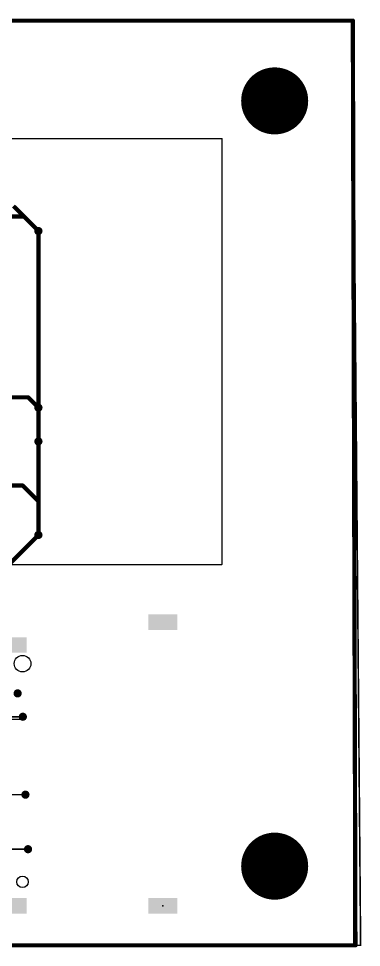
# Model space of a CAD drawing. Extents: x -0.2 to 96.6, y -1.3 to 89.2.
# Drawn here: x 63.6 to 96.6, y -0.2 to 89.2 of the extents above; entities that cross this region are included whole.
import ezdxf

# ---------------------------------------------------------------- set-up
doc = ezdxf.new("R2010")
doc.units = 0
for name, color, linetype in [('1', 22, 'CONTINUOUS'), ('16', 175, 'CONTINUOUS'), ('18', 82, 'CONTINUOUS'), ('20', 7, 'CONTINUOUS'), ('21', 253, 'CONTINUOUS'), ('23', 7, 'CONTINUOUS')]:
    doc.layers.add(name, color=color, linetype=linetype)

# ---------------------------------------------------------------- blocks, each defined once
blk = doc.blocks.new('RECT')
blk.add_solid([(-0.5, -0.5), (0.5, -0.5), (-0.5, 0.5), (0.5, 0.5)])
blk = doc.blocks.new('ROUNDV')
at = {"const_width": 0.5}
blk.add_lwpolyline([(0, -0.25, 1), (0, 0.25, 1), (0, -0.25)], format="xyb", dxfattribs=at)

msp = doc.modelspace()

# ---------------------------------------------------------------- linework, layer by layer
at = {"layer": '1'}
for points, const_width in [([(0, 89), (95.75, 89)], 0.4064), ([(95.75, 89), (96, 0)], 0.4064), ([(63.1, 71.15), (64.1, 70.15)], 0.4064), ([(57.15, 70.15), (64.1, 70.15)], 0.4064), ([(64.1, 70.15), (65.5, 68.75)], 0.4064), ([(60.5, 52.75), (64.5, 52.75)], 0.4064), ([(64.5, 52.75), (65.5, 51.75)], 0.4064), ([(65.5, 42.75), (65.5, 48.5)], 0.4064), ([(64, 44.25), (57.25, 44.25)], 0.4064), ([(65.5, 42.75), (64, 44.25)], 0.4064), ([(65.5, 39.5), (65.5, 42.75)], 0.4064), ([(64, 22), (61.34, 22)], 0.1524), ([(64.25, 14.5), (61.34, 14.5)], 0.1524), ([(64.5, 9.25), (61.35, 9.25)], 0.1524), ([(96, 0), (0, 0)], 0.4064)]:
    msp.add_lwpolyline(points, dxfattribs=dict(at, const_width=const_width))
for points, const_width in [([(95.8516, 89.0003, 1), (95.6484, 88.9997)], 0.2032), ([(95.75, 88.8984, 1), (95.75, 89.1016)], 0.2032), ([(64.1718, 70.2218, 1), (64.0282, 70.0782)], 0.2032), ([(64.0282, 70.0782, 1), (64.1718, 70.2218)], 0.2032), ([(64.1, 70.0484, 1), (64.1, 70.2516)], 0.2032), ([(65.4282, 68.6782, 1), (65.5718, 68.8218)], 0.2032), ([(64.5718, 52.8218, 1), (64.4282, 52.6782)], 0.2032), ([(64.5, 52.6484, 1), (64.5, 52.8516)], 0.2032), ([(65.4282, 51.6782, 1), (65.5718, 51.8218)], 0.2032), ([(65.6016, 48.5, 1), (65.3984, 48.5)], 0.2032), ([(64.0718, 44.3218, 1), (63.9282, 44.1782)], 0.2032), ([(64, 44.1484, 1), (64, 44.3516)], 0.2032), ([(65.6016, 42.75, 1), (65.3984, 42.75)], 0.2032), ([(65.4282, 42.6782, 1), (65.5718, 42.8218)], 0.2032), ([(65.3984, 42.75, 1), (65.6016, 42.75)], 0.2032), ([(65.3984, 39.5, 1), (65.6016, 39.5)], 0.2032), ([(64, 21.9619, 1), (64, 22.0381)], 0.0762), ([(64.25, 14.4619, 1), (64.25, 14.5381)], 0.0762), ([(64.5, 9.2119, 1), (64.5, 9.2881)], 0.0762), ([(95.8984, -0.0003, 1), (96.1016, 0.0003)], 0.2032), ([(96, -0.1016, 1), (96, 0.1016)], 0.2032)]:
    msp.add_lwpolyline(points, format="xyb", dxfattribs=dict(at, const_width=const_width))
at = {"layer": '16'}
for points, const_width in [([(95.75, 89), (0, 89)], 0.1524), ([(96.5, 0), (95.75, 89)], 0.1524), ([(65.5, 51.75), (65.5, 68.75)], 0.4064), ([(65.5, 48.5), (65.5, 51.75)], 0.4064), ([(53.5, 27.5), (65.5, 39.5)], 0.4064), ([(44, 21.75), (63.75, 21.75)], 0.1524), ([(63.75, 21.75), (64, 22)], 0.1524), ([(50.5, 14.5), (64.25, 14.5)], 0.1524), ([(55, 9.25), (64.5, 9.25)], 0.1524), ([(0.75, 0), (96.5, 0)], 0.1524)]:
    msp.add_lwpolyline(points, dxfattribs=dict(at, const_width=const_width))
for points, const_width in [([(95.7881, 89.0003, 1), (95.7119, 88.9997)], 0.0762), ([(95.75, 88.9619, 1), (95.75, 89.0381)], 0.0762), ([(65.6016, 68.75, 1), (65.3984, 68.75)], 0.2032), ([(65.6016, 51.75, 1), (65.3984, 51.75)], 0.2032), ([(65.3984, 51.75, 1), (65.6016, 51.75)], 0.2032), ([(65.3984, 48.5, 1), (65.6016, 48.5)], 0.2032), ([(65.5718, 39.4282, 1), (65.4282, 39.5718)], 0.2032), ([(63.7231, 21.7769, 1), (63.7769, 21.7231)], 0.0762), ([(63.75, 21.7119, 1), (63.75, 21.7881)], 0.0762), ([(64.0269, 21.9731, 1), (63.9731, 22.0269)], 0.0762), ([(64.25, 14.4619, 1), (64.25, 14.5381)], 0.0762), ([(64.5, 9.2119, 1), (64.5, 9.2881)], 0.0762), ([(96.4619, -0.0003, 1), (96.5381, 0.0003)], 0.0762), ([(96.5, -0.0381, 1), (96.5, 0.0381)], 0.0762)]:
    msp.add_lwpolyline(points, format="xyb", dxfattribs=dict(at, const_width=const_width))
at = {"layer": '20'}
for p, q in [((95.85, 88.9), (0, 88.9)), ((95.85, 0), (95.85, 88.9)), ((0, 0), (95.85, 0))]:
    msp.add_line(p, q, dxfattribs=at)
for centre, radius in [((63.97, 27.11), 0.8), ((63.97, 6.11), 0.55)]:
    msp.add_circle(centre, radius, dxfattribs=at)
at = {"layer": '21', "const_width": 0.127}
for points in [[(83.15, 77.65), (60.15, 77.65)], [(83.15, 36.65), (83.15, 77.65)], [(60.15, 36.65), (83.15, 36.65)]]:
    msp.add_lwpolyline(points, dxfattribs=at)
at = {"layer": '21', "const_width": 0.0635}
for points in [[(83.1818, 77.65, 1), (83.1183, 77.65)], [(83.15, 77.6183, 1), (83.15, 77.6818)], [(83.1183, 36.65, 1), (83.1818, 36.65)], [(83.15, 36.6182, 1), (83.15, 36.6818)]]:
    msp.add_lwpolyline(points, format="xyb", dxfattribs=at)
at = {"layer": '23'}
msp.add_point((77.47, 3.81), dxfattribs=at)

# ---------------------------------------------------------------- block references
at = {"layer": '1', "xscale": 1.5, "yscale": 2.8, "rotation": 90}
for p in [(77.47, 31.11), (62.97, 28.91), (62.97, 3.81), (77.47, 3.81)]:
    msp.add_blockref('RECT', p, dxfattribs=at)
at = {"layer": '18'}
for p, xscale, yscale in [((88.23, 81.28), 6.4516, 6.4516), ((88.23, 81.28), 6.4516, 6.4516), ((65.5, 68.75), 0.7874, 0.7874), ((65.5, 68.75), 0.7874, 0.7874), ((65.5, 51.75), 0.7874, 0.7874), ((65.5, 51.75), 0.7874, 0.7874), ((65.5, 48.5), 0.7874, 0.7874), ((65.5, 48.5), 0.7874, 0.7874), ((65.5, 39.5), 0.7874, 0.7874), ((65.5, 39.5), 0.7874, 0.7874), ((63.5, 24.25), 0.7874, 0.7874), ((63.5, 24.25), 0.7874, 0.7874), ((64, 22), 0.7874, 0.7874), ((64, 22), 0.7874, 0.7874), ((64.25, 14.5), 0.7874, 0.7874), ((64.25, 14.5), 0.7874, 0.7874), ((88.23, 7.62), 6.4516, 6.4516), ((88.23, 7.62), 6.4516, 6.4516), ((64.5, 9.25), 0.7874, 0.7874), ((64.5, 9.25), 0.7874, 0.7874)]:
    msp.add_blockref('ROUNDV', p, dxfattribs=dict(at, xscale=xscale, yscale=yscale))

doc.saveas('drawing.dxf')
